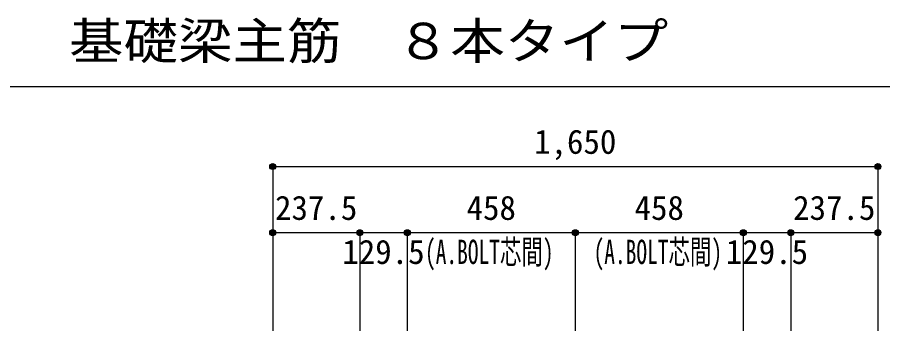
# Model space of a CAD drawing. Units: millimetres at full size, sheet at 1:30. Extents: x -5973 to 5954, y -4195 to 4201.
# Drawn here: x -969 to 1390, y -887 to -33 of the extents above; entities that cross this region are included whole.
import ezdxf
from ezdxf.enums import TextEntityAlignment as Align

# ---------------------------------------------------------------- set-up
doc = ezdxf.new("R2010")
doc.units = ezdxf.units.MM
doc.header["$LTSCALE"] = 30
doc.header["$PDMODE"] = 32
doc.header["$PDSIZE"] = 15
for name, color, linetype in [('0-7_文字', 4, 'Continuous'), ('0-D_寸法', 4, 'Continuous'), ('6-7_文字', 7, 'Continuous'), ('F-0_枠', 6, 'Continuous')]:
    doc.layers.add(name, color=color, linetype=linetype)
doc.styles.add('ＭＳ ゴシック', font='')
doc.styles.get('ＭＳ ゴシック').set_extended_font_data('MS Gothic')

msp = doc.modelspace()

# ---------------------------------------------------------------- linework, layer by layer
at = {"layer": '0-D_寸法'}
for p, q in [((-272.56, -440.12), (-272.56, -620.12)), ((-272.56, -440.12), (-272.56, -620.12)), ((-272.56, -440.12), (1377.44, -440.12)), ((-272.56, -440.12), (1377.44, -440.12)), ((1377.44, -440.12), (1377.44, -620.12)), ((-272.56, -620.12), (-272.56, -887.16)), ((-272.56, -620.12), (-272.56, -887.16)), ((-272.56, -620.12), (-272.56, -887.16)), ((-272.56, -620.12), (-35.06, -620.12)), ((-272.56, -620.12), (-272.56, -887.16)), ((-35.06, -620.12), (-35.06, -887.16)), ((-35.06, -620.12), (94.44, -620.12)), ((94.44, -620.12), (94.44, -887.16)), ((94.44, -620.12), (552.44, -620.12)), ((552.44, -620.12), (552.44, -887.16)), ((552.44, -620.12), (1010.44, -620.12)), ((1010.44, -620.12), (1010.44, -887.16)), ((1010.44, -620.12), (1139.94, -620.12)), ((1139.94, -620.12), (1139.94, -887.16)), ((1139.94, -620.12), (1377.44, -620.12)), ((1377.44, -620.12), (1377.44, -887.16))]:
    msp.add_line(p, q, dxfattribs=at)
for centre, radius in [((-272.56, -440.12), 8), ((-272.56, -440.12), 7.2), ((-272.56, -440.12), 6.4), ((-272.56, -440.12), 5.6), ((-272.56, -440.12), 4.8), ((-272.56, -440.12), 4), ((-272.56, -440.12), 3.2), ((-272.56, -440.12), 2.4), ((-272.56, -440.12), 1.6), ((-272.56, -440.12), 0.8), ((1377.44, -440.12), 8), ((1377.44, -440.12), 7.2), ((1377.44, -440.12), 6.4), ((1377.44, -440.12), 5.6), ((1377.44, -440.12), 4.8), ((1377.44, -440.12), 4), ((1377.44, -440.12), 3.2), ((1377.44, -440.12), 2.4), ((1377.44, -440.12), 1.6), ((1377.44, -440.12), 0.8), ((-272.56, -620.12), 8), ((-272.56, -620.12), 7.2), ((-35.06, -620.12), 8), ((-35.06, -620.12), 7.2), ((94.44, -620.12), 8), ((94.44, -620.12), 7.2), ((552.44, -620.12), 8), ((552.44, -620.12), 7.2), ((1010.44, -620.12), 8), ((1010.44, -620.12), 7.2), ((1139.94, -620.12), 8), ((1139.94, -620.12), 7.2), ((1377.44, -620.12), 8), ((1377.44, -620.12), 7.2), ((-272.56, -620.12), 6.4), ((-272.56, -620.12), 5.6), ((-272.56, -620.12), 4.8), ((-272.56, -620.12), 4), ((-272.56, -620.12), 3.2), ((-272.56, -620.12), 2.4), ((-272.56, -620.12), 1.6), ((-272.56, -620.12), 0.8), ((-35.06, -620.12), 6.4), ((-35.06, -620.12), 5.6), ((-35.06, -620.12), 4.8), ((-35.06, -620.12), 4), ((-35.06, -620.12), 3.2), ((-35.06, -620.12), 2.4), ((-35.06, -620.12), 1.6), ((-35.06, -620.12), 0.8), ((94.44, -620.12), 6.4), ((94.44, -620.12), 5.6), ((94.44, -620.12), 4.8), ((94.44, -620.12), 4), ((94.44, -620.12), 3.2), ((94.44, -620.12), 2.4), ((94.44, -620.12), 1.6), ((94.44, -620.12), 0.8), ((552.44, -620.12), 6.4), ((552.44, -620.12), 5.6), ((552.44, -620.12), 4.8), ((552.44, -620.12), 4), ((552.44, -620.12), 3.2), ((552.44, -620.12), 2.4), ((552.44, -620.12), 1.6), ((552.44, -620.12), 0.8), ((1010.44, -620.12), 6.4), ((1010.44, -620.12), 5.6), ((1010.44, -620.12), 4.8), ((1010.44, -620.12), 4), ((1010.44, -620.12), 3.2), ((1010.44, -620.12), 2.4), ((1010.44, -620.12), 1.6), ((1010.44, -620.12), 0.8), ((1139.94, -620.12), 6.4), ((1139.94, -620.12), 5.6), ((1139.94, -620.12), 4.8), ((1139.94, -620.12), 4), ((1139.94, -620.12), 3.2), ((1139.94, -620.12), 2.4), ((1139.94, -620.12), 1.6), ((1139.94, -620.12), 0.8), ((1377.44, -620.12), 6.4), ((1377.44, -620.12), 5.6), ((1377.44, -620.12), 4.8), ((1377.44, -620.12), 4), ((1377.44, -620.12), 3.2), ((1377.44, -620.12), 2.4), ((1377.44, -620.12), 1.6), ((1377.44, -620.12), 0.8)]:
    msp.add_circle(centre, radius, dxfattribs=at)
at = {"layer": '0-D_寸法', "color": 7}
for p in [(-272.56, -440.12), (-272.56, -440.12), (1377.44, -440.12), (-272.56, -620.12), (-272.56, -620.12), (-35.06, -620.12), (-35.06, -620.12), (94.44, -620.12), (94.44, -620.12), (552.44, -620.12), (552.44, -620.12), (1010.44, -620.12), (1010.44, -620.12), (1139.94, -620.12), (1139.94, -620.12), (1377.44, -620.12), (1377.44, -620.12)]:
    msp.add_point(p, dxfattribs=at)
at = {"layer": 'F-0_枠', "color": 2}
msp.add_line((-5972.88, -222.05), (3723.6, -222.05), dxfattribs=at)

# ---------------------------------------------------------------- texts
at = {"layer": '0-7_文字', "style": 'ＭＳ ゴシック', "width": 0.65}
for p in [(142.68, -725.23), (602.19, -725.23)]:
    msp.add_text('(A.BOLT芯間)', height=65.98, dxfattribs=at).set_placement(p, align=Align.BOTTOM_LEFT)
at = {"layer": '0-D_寸法', "style": 'ＭＳ ゴシック'}
for s, p in [('1,650', (439.94, -425.12)), ('237.5', (-266.31, -605.12)), ('458', (255.94, -605.12)), ('458', (713.94, -605.12)), ('237.5', (1146.19, -605.12)), ('129.5', (-82.81, -725.12)), ('129.5', (962.69, -725.12))]:
    msp.add_text(s, height=65.98, dxfattribs=at).set_placement(p, align=Align.BOTTOM_LEFT)
at = {"layer": '6-7_文字', "color": 2, "style": 'ＭＳ ゴシック', "width": 1.1}
msp.add_text('\u3000\u3000基礎梁主筋\u3000８本タイプ', height=98.97, dxfattribs=at).set_placement((-1124.64, -177.05), align=Align.BOTTOM_LEFT)

doc.saveas('drawing.dxf')
